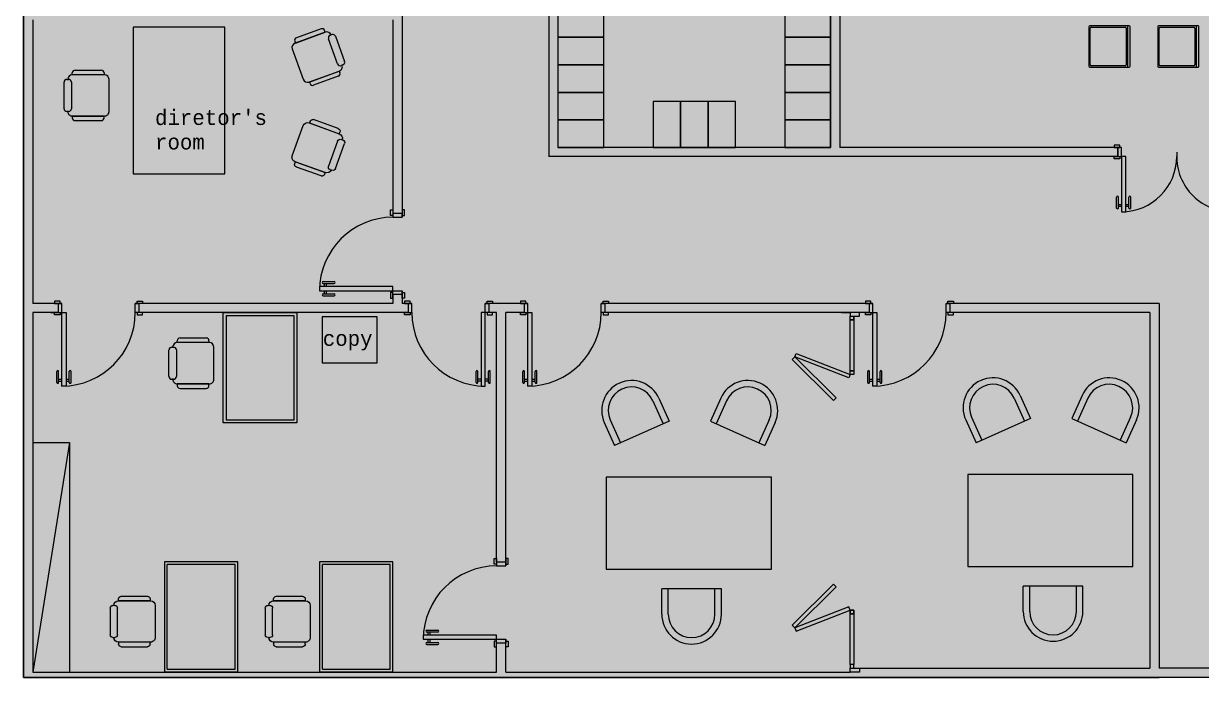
# Model space of a CAD drawing. Header units: millimetres. Extents: x 1.2 to 36.9, y 0.9 to 18.9.
# Drawn here: x 1.2 to 14.04, y 0.92 to 8.05 of the extents above; entities that cross this region are included whole.
import ezdxf

# ---------------------------------------------------------------- set-up
doc = ezdxf.new("R2010")
doc.units = ezdxf.units.MM
doc.linetypes.add('DASHED2', pattern=[9.525, 6.35, -3.175])
doc.layers.add('2', color=252, linetype='Continuous')
doc.layers.add('6', color=175, linetype='Continuous')
doc.layers.add('Doors', color=35, linetype='Continuous', lineweight=5)
doc.layers.add('Wall', color=5, linetype='Continuous', lineweight=18)
doc.styles.add('LUCIDA', font='lucon.TTF')

msp = doc.modelspace()

# ---------------------------------------------------------------- hatches: boundary and pattern name
at = {"true_color": 0xc6c4c3}
msp.add_hatch(color=9, dxfattribs=at).paths.add_polyline_path([(1.202, 18.922), (27.85, 18.922), (27.85, 18.604), (36.623, 18.604), (36.623, 15.461), (36.877, 15.46), (36.877, 7.342), (27.857, 7.342), (27.857, 7.556), (24.757, 7.556), (24.757, 0.922), (1.202, 0.922), (1.202, 18.922)])

# ---------------------------------------------------------------- linework, layer by layer
msp.add_lwpolyline([(1.202, 18.922), (27.85, 18.922), (27.85, 18.604), (36.623, 18.604), (36.623, 15.461), (36.877, 15.46), (36.877, 7.342), (27.857, 7.342), (27.857, 7.556), (24.757, 7.556), (24.757, 0.922), (1.202, 0.922), (1.202, 18.922)], close=True)
at = {"layer": '6'}
for p, q in [((4.446, 7.989), (4.177, 7.892)), ((4.491, 7.953), (4.485, 7.971)), ((12.818, 8.012), (12.818, 7.582)), ((13.258, 8.022), (12.828, 8.022)), ((12.833, 7.597), (12.833, 7.997)), ((12.843, 8.007), (13.213, 8.007)), ((13.223, 7.997), (13.223, 7.597)), ((13.239, 8.022), (13.239, 7.572)), ((13.268, 7.582), (13.268, 8.012)), ((13.568, 8.012), (13.568, 7.582)), ((14.008, 8.022), (13.578, 8.022)), ((13.583, 7.597), (13.583, 7.997)), ((13.593, 8.007), (13.963, 8.007)), ((13.973, 7.997), (13.973, 7.597)), ((13.989, 8.022), (13.989, 7.572)), ((14.018, 7.582), (14.018, 8.012)), ((4.159, 7.854), (4.166, 7.835)), ((4.491, 7.953), (4.162, 7.834)), ((4.166, 7.835), (4.491, 7.953)), ((4.627, 7.608), (4.528, 7.881)), ((4.546, 7.919), (4.565, 7.926)), ((4.555, 7.923), (4.555, 7.923)), ((4.603, 7.908), (4.702, 7.635)), ((4.132, 7.77), (4.251, 7.44)), ((4.684, 7.597), (4.665, 7.59)), ((13.213, 7.587), (12.843, 7.587)), ((13.963, 7.587), (13.593, 7.587)), ((1.734, 7.489), (1.734, 7.509)), ((2.08, 7.489), (1.734, 7.489)), ((2.084, 7.489), (1.734, 7.489)), ((1.764, 7.539), (2.05, 7.539)), ((2.08, 7.509), (2.08, 7.489)), ((4.315, 7.41), (4.645, 7.53)), ((4.319, 7.412), (4.645, 7.53)), ((4.633, 7.472), (4.364, 7.375)), ((4.645, 7.53), (4.651, 7.511)), ((12.828, 7.572), (13.258, 7.572)), ((13.578, 7.572), (14.008, 7.572)), ((1.644, 7.119), (1.644, 7.409)), ((1.674, 7.439), (1.694, 7.439)), ((1.724, 7.409), (1.724, 7.119)), ((2.134, 7.089), (2.134, 7.439)), ((4.326, 7.393), (4.319, 7.412)), ((1.694, 7.089), (1.674, 7.089)), ((1.684, 7.089), (1.684, 7.089)), ((2.08, 7.039), (1.734, 7.039)), ((1.734, 7.039), (2.084, 7.039)), ((1.734, 7.039), (1.734, 7.019)), ((1.764, 6.989), (2.05, 6.989)), ((2.08, 7.019), (2.08, 7.039)), ((4.315, 6.965), (4.645, 6.846)), ((4.326, 6.982), (4.319, 6.964)), ((4.319, 6.964), (4.645, 6.846)), ((4.633, 6.903), (4.364, 7)), ((4.132, 6.606), (4.251, 6.935)), ((4.645, 6.846), (4.651, 6.864)), ((4.627, 6.767), (4.528, 6.494)), ((4.603, 6.467), (4.702, 6.74)), ((4.684, 6.778), (4.665, 6.785)), ((4.159, 6.522), (4.166, 6.54)), ((4.491, 6.423), (4.162, 6.542)), ((4.166, 6.54), (4.491, 6.423)), ((4.446, 6.386), (4.177, 6.483)), ((4.491, 6.423), (4.485, 6.404)), ((4.546, 6.456), (4.565, 6.449)), ((4.555, 6.453), (4.555, 6.453)), ((3.38, 3.697), (3.38, 4.897)), ((3.38, 4.897), (4.18, 4.897)), ((4.18, 4.897), (3.38, 4.897)), ((4.18, 4.897), (4.18, 3.697)), ((3.41, 4.867), (4.15, 4.867)), ((3.41, 4.867), (3.41, 3.727)), ((4.15, 4.867), (4.15, 3.727)), ((2.818, 4.521), (2.838, 4.521)), ((2.878, 4.571), (2.878, 4.591)), ((3.224, 4.571), (2.878, 4.571)), ((3.228, 4.571), (2.878, 4.571)), ((2.908, 4.621), (3.194, 4.621)), ((3.224, 4.591), (3.224, 4.571)), ((3.278, 4.171), (3.278, 4.521)), ((2.788, 4.201), (2.788, 4.491)), ((2.868, 4.491), (2.868, 4.201)), ((2.838, 4.171), (2.818, 4.171)), ((2.828, 4.171), (2.828, 4.171)), ((3.224, 4.121), (2.878, 4.121)), ((2.878, 4.121), (3.228, 4.121)), ((2.878, 4.121), (2.878, 4.101)), ((3.224, 4.101), (3.224, 4.121)), ((2.908, 4.071), (3.194, 4.071)), ((12.068, 3.994), (12.18, 3.743)), ((12.743, 3.994), (12.631, 3.743)), ((8.064, 3.936), (8.176, 3.685)), ((8.128, 3.964), (8.24, 3.713)), ((8.803, 3.964), (8.691, 3.713)), ((8.867, 3.936), (8.755, 3.685)), ((12.004, 3.965), (12.116, 3.714)), ((12.807, 3.965), (12.695, 3.714)), ((4.15, 3.727), (3.41, 3.727)), ((7.598, 3.728), (7.711, 3.477)), ((9.332, 3.728), (9.22, 3.477)), ((11.475, 3.728), (11.587, 3.477)), ((11.538, 3.757), (11.651, 3.506)), ((12.18, 3.743), (11.587, 3.477)), ((12.631, 3.743), (13.224, 3.477)), ((13.273, 3.757), (13.16, 3.506)), ((13.337, 3.728), (13.224, 3.477)), ((4.18, 3.697), (3.38, 3.697)), ((7.534, 3.699), (7.647, 3.448)), ((8.24, 3.713), (7.647, 3.448)), ((8.691, 3.713), (9.284, 3.448)), ((9.396, 3.699), (9.284, 3.448)), ((1.702, 3.481), (1.302, 0.981)), ((1.302, 3.481), (1.702, 3.481)), ((1.702, 3.481), (1.702, 0.981)), ((3.539, 2.181), (2.739, 2.181)), ((2.739, 2.181), (2.739, 0.981)), ((3.509, 2.151), (2.769, 2.151)), ((2.769, 1.011), (2.769, 2.151)), ((3.509, 1.011), (3.509, 2.151)), ((3.539, 0.981), (3.539, 2.181)), ((5.23, 2.181), (4.43, 2.181)), ((4.43, 2.181), (4.43, 0.981)), ((5.2, 2.151), (4.46, 2.151)), ((4.46, 1.011), (4.46, 2.151)), ((5.2, 1.011), (5.2, 2.151)), ((5.23, 0.981), (5.23, 2.181)), ((2.267, 1.807), (2.553, 1.807)), ((3.958, 1.807), (4.244, 1.807)), ((8.161, 1.611), (8.161, 1.886)), ((8.811, 1.886), (8.161, 1.886)), ((8.231, 1.611), (8.231, 1.886)), ((8.741, 1.611), (8.741, 1.886)), ((8.811, 1.611), (8.811, 1.886)), ((12.102, 1.641), (12.102, 1.916)), ((12.752, 1.916), (12.102, 1.916)), ((12.172, 1.641), (12.172, 1.916)), ((12.682, 1.641), (12.682, 1.916)), ((12.752, 1.641), (12.752, 1.916)), ((2.147, 1.677), (2.147, 1.387)), ((2.197, 1.707), (2.177, 1.707)), ((2.187, 1.707), (2.187, 1.707)), ((2.227, 1.387), (2.227, 1.677)), ((2.237, 1.757), (2.237, 1.777)), ((2.583, 1.757), (2.237, 1.757)), ((2.237, 1.757), (2.587, 1.757)), ((2.583, 1.777), (2.583, 1.757)), ((2.637, 1.707), (2.637, 1.357)), ((3.838, 1.677), (3.838, 1.387)), ((3.888, 1.707), (3.868, 1.707)), ((3.878, 1.707), (3.878, 1.707)), ((3.918, 1.387), (3.918, 1.677)), ((3.928, 1.757), (3.928, 1.777)), ((4.274, 1.757), (3.928, 1.757)), ((3.928, 1.757), (4.278, 1.757)), ((4.274, 1.777), (4.274, 1.757)), ((4.328, 1.707), (4.328, 1.357)), ((2.177, 1.357), (2.197, 1.357)), ((2.583, 1.307), (2.237, 1.307)), ((2.587, 1.307), (2.237, 1.307)), ((2.237, 1.307), (2.237, 1.287)), ((2.583, 1.287), (2.583, 1.307)), ((3.868, 1.357), (3.888, 1.357)), ((4.274, 1.307), (3.928, 1.307)), ((4.278, 1.307), (3.928, 1.307)), ((3.928, 1.307), (3.928, 1.287)), ((4.274, 1.287), (4.274, 1.307)), ((2.267, 1.257), (2.553, 1.257)), ((3.958, 1.257), (4.244, 1.257)), ((2.739, 0.981), (3.539, 0.981)), ((3.539, 0.981), (2.739, 0.981)), ((2.769, 1.011), (3.509, 1.011)), ((4.43, 0.981), (5.23, 0.981)), ((5.23, 0.981), (4.43, 0.981)), ((4.46, 1.011), (5.2, 1.011))]:
    msp.add_line(p, q, dxfattribs=at)
for points in [[(7.029, 7.897), (7.529, 7.897), (7.529, 8.197), (7.029, 8.197)], [(9.502, 7.897), (10.002, 7.897), (10.002, 8.197), (9.502, 8.197)], [(2.396, 6.409), (3.396, 6.409), (3.396, 8.009), (2.396, 8.009)], [(7.029, 7.597), (7.529, 7.597), (7.529, 7.897), (7.029, 7.897)], [(9.502, 7.597), (10.002, 7.597), (10.002, 7.897), (9.502, 7.897)], [(7.029, 7.297), (7.529, 7.297), (7.529, 7.597), (7.029, 7.597)], [(9.502, 7.297), (10.002, 7.297), (10.002, 7.597), (9.502, 7.597)], [(7.029, 6.997), (7.529, 6.997), (7.529, 7.297), (7.029, 7.297)], [(8.366, 6.697), (8.366, 7.197), (8.066, 7.197), (8.066, 6.697)], [(8.666, 6.697), (8.666, 7.197), (8.366, 7.197), (8.366, 6.697)], [(8.966, 6.697), (8.966, 7.197), (8.666, 7.197), (8.666, 6.697)], [(9.502, 6.997), (10.002, 6.997), (10.002, 7.297), (9.502, 7.297)], [(7.029, 6.697), (7.529, 6.697), (7.529, 6.997), (7.029, 6.997)], [(9.502, 6.697), (10.002, 6.697), (10.002, 6.997), (9.502, 6.997)], [(4.457, 4.35), (5.057, 4.35), (5.057, 4.85), (4.457, 4.85)], [(10.216, 4.857), (10.256, 4.857), (10.256, 4.817), (10.216, 4.817)], [(10.216, 4.817), (10.256, 4.817), (10.256, 4.264), (10.216, 4.264)], [(10.061, 3.968), (10.033, 3.94), (9.584, 4.386), (9.612, 4.414)], [(10.216, 4.224), (10.202, 4.187), (9.612, 4.414), (9.626, 4.451)], [(10.216, 4.264), (10.256, 4.264), (10.256, 4.224), (10.216, 4.224)], [(9.356, 2.103), (9.356, 3.103), (7.556, 3.103), (7.556, 2.103)], [(13.296, 2.132), (13.296, 3.132), (11.496, 3.132), (11.496, 2.132)], [(10.061, 1.91), (10.033, 1.938), (9.584, 1.493), (9.612, 1.464)], [(10.216, 1.654), (10.202, 1.691), (9.612, 1.464), (9.626, 1.427)], [(10.216, 1.654), (10.256, 1.654), (10.256, 1.614), (10.216, 1.614)], [(10.216, 1.614), (10.256, 1.614), (10.256, 1.654), (10.216, 1.654)], [(10.216, 1.614), (10.256, 1.614), (10.256, 1.061), (10.216, 1.061)], [(10.216, 1.021), (10.256, 1.021), (10.256, 1.061), (10.216, 1.061)]]:
    msp.add_lwpolyline(points, close=True, dxfattribs=at)
msp.add_lwpolyline([(1.352, 4.897), (1.352, 4.897)], dxfattribs=at)
for centre, radius, start, end in [((12.828, 8.012), 0.01, 90, 180), ((12.843, 7.997), 0.01, 90, 180), ((13.213, 7.997), 0.01, 0, 90), ((13.258, 8.012), 0.01, 0, 90), ((13.578, 8.012), 0.01, 90, 180), ((13.593, 7.997), 0.01, 90, 180), ((13.963, 7.997), 0.01, 0, 90), ((14.008, 8.012), 0.01, 0, 90), ((12.828, 7.582), 0.01, 180, 270), ((12.843, 7.597), 0.01, 180, 270), ((13.213, 7.597), 0.01, 270, 0), ((13.258, 7.582), 0.01, 270, 0), ((13.578, 7.582), 0.01, 180, 270), ((13.593, 7.597), 0.01, 180, 270), ((13.963, 7.597), 0.01, 270, 0), ((14.008, 7.582), 0.01, 270, 0), ((7.831, 3.832), 0.325, 24.1039, 204.1039), ((9.1, 3.832), 0.325, 335.8961, 155.8961), ((11.771, 3.861), 0.325, 24.1039, 204.1039), ((11.771, 3.861), 0.255, 24.1039, 204.1039), ((13.04, 3.861), 0.325, 335.8961, 155.8961), ((13.04, 3.861), 0.255, 335.8961, 155.8961), ((7.831, 3.832), 0.255, 24.1039, 204.1039), ((9.1, 3.832), 0.255, 335.8961, 155.8961), ((8.486, 1.611), 0.325, 180, 0), ((8.486, 1.611), 0.255, 180, 0), ((12.427, 1.641), 0.325, 180, 0), ((12.427, 1.641), 0.255, 180, 0)]:
    msp.add_arc(centre, radius, start, end, dxfattribs=at)
for centre, major_axis, start_param, end_param in [((4.456, 7.961), (0.0212, 0.0212), 5.845001, 7.415797), ((4.187, 7.864), (0.0212, 0.0212), 1.132612, 2.703408), ((4.508, 7.906), (0.0354, 0.0354), 5.845001, 7.415797), ((4.556, 7.891), (0.0212, 0.0212), 1.132612, 2.703408), ((4.575, 7.898), (0.0212, 0.0212), 5.845001, 7.415797), ((4.179, 7.787), (0.0354, 0.0354), 1.132612, 2.703408), ((4.655, 7.618), (0.0212, 0.0212), 2.703408, 4.274204), ((4.628, 7.577), (0.0354, 0.0354), 4.274204, 5.845001), ((4.674, 7.625), (0.0212, 0.0212), 4.274204, 5.845001), ((1.734, 7.439), (0.0354, 0.0354), 0.785398, 2.356194), ((1.764, 7.509), (0.0212, 0.0212), 0.785398, 2.356194), ((2.05, 7.509), (-0.0212, 0.0212), 3.926991, 5.497787), ((2.084, 7.439), (0.0354, 0.0354), 5.497787, 7.068583), ((4.623, 7.501), (0.0212, 0.0212), 4.274204, 5.845001), ((1.674, 7.409), (0.0212, 0.0212), 0.785398, 2.356194), ((1.694, 7.409), (-0.0212, 0.0212), 3.926991, 5.497787), ((4.298, 7.457), (0.0354, 0.0354), 2.703408, 4.274204), ((4.354, 7.403), (0.0212, 0.0212), 2.703408, 4.274204), ((1.674, 7.119), (-0.0212, 0.0212), 0.785398, 2.356194), ((1.734, 7.089), (0.0354, 0.0354), 2.356194, 3.926991), ((1.694, 7.119), (0.0212, 0.0212), 3.926991, 5.497787), ((2.084, 7.089), (-0.0354, 0.0354), 2.356194, 3.926991), ((1.764, 7.019), (-0.0212, 0.0212), 0.785398, 2.356194), ((2.05, 7.019), (0.0212, 0.0212), 3.926991, 5.497787), ((2.818, 4.491), (0.0212, 0.0212), 0.785398, 2.356194), ((2.878, 4.521), (0.0354, 0.0354), 0.785398, 2.356194), ((2.838, 4.491), (-0.0212, 0.0212), 3.926991, 5.497787), ((2.908, 4.591), (0.0212, 0.0212), 0.785398, 2.356194), ((3.194, 4.591), (-0.0212, 0.0212), 3.926991, 5.497787), ((3.228, 4.521), (0.0354, 0.0354), 5.497787, 7.068583), ((2.818, 4.201), (-0.0212, 0.0212), 0.785398, 2.356194), ((2.878, 4.171), (0.0354, 0.0354), 2.356194, 3.926991), ((2.838, 4.201), (0.0212, 0.0212), 3.926991, 5.497787), ((3.228, 4.171), (-0.0354, 0.0354), 2.356194, 3.926991), ((2.908, 4.101), (-0.0212, 0.0212), 0.785398, 2.356194), ((3.194, 4.101), (0.0212, 0.0212), 3.926991, 5.497787)]:
    msp.add_ellipse(centre, major_axis=major_axis, ratio=1, start_param=start_param, end_param=end_param, dxfattribs=at)
at = {"layer": '6', "extrusion": (0, 0, -1)}
for centre, major_axis, start_param, end_param in [((4.298, 6.918), (-0.0354, 0.0354), 5.845001, 7.415797), ((4.354, 6.972), (-0.0212, 0.0212), 5.845001, 7.415797), ((4.623, 6.875), (-0.0212, 0.0212), 1.132612, 2.703408), ((4.628, 6.799), (-0.0354, 0.0354), 1.132612, 2.703408), ((4.655, 6.757), (-0.0212, 0.0212), 5.845001, 7.415797), ((4.674, 6.75), (-0.0212, 0.0212), 1.132612, 2.703408), ((4.179, 6.589), (-0.0354, 0.0354), 4.274204, 5.845001), ((4.187, 6.511), (-0.0212, 0.0212), 4.274204, 5.845001), ((4.508, 6.47), (-0.0354, 0.0354), 2.703408, 4.274204), ((4.556, 6.484), (-0.0212, 0.0212), 4.274204, 5.845001), ((4.575, 6.477), (-0.0212, 0.0212), 2.703408, 4.274204), ((4.456, 6.414), (-0.0212, 0.0212), 2.703408, 4.274204), ((2.267, 1.777), (0.0212, 0.0212), 3.926991, 5.497787), ((2.553, 1.777), (-0.0212, 0.0212), 0.785398, 2.356194), ((3.958, 1.777), (0.0212, 0.0212), 3.926991, 5.497787), ((4.244, 1.777), (-0.0212, 0.0212), 0.785398, 2.356194), ((2.177, 1.677), (0.0212, 0.0212), 3.926991, 5.497787), ((2.237, 1.707), (-0.0354, 0.0354), 5.497787, 7.068583), ((2.197, 1.677), (-0.0212, 0.0212), 0.785398, 2.356194), ((2.587, 1.707), (0.0354, 0.0354), -0.785398, 0.785398), ((3.868, 1.677), (0.0212, 0.0212), 3.926991, 5.497787), ((3.928, 1.707), (-0.0354, 0.0354), 5.497787, 7.068583), ((3.888, 1.677), (-0.0212, 0.0212), 0.785398, 2.356194), ((4.278, 1.707), (0.0354, 0.0354), -0.785398, 0.785398), ((2.177, 1.387), (-0.0212, 0.0212), 3.926991, 5.497787), ((2.237, 1.357), (-0.0354, 0.0354), 3.926991, 5.497787), ((2.197, 1.387), (0.0212, 0.0212), 0.785398, 2.356194), ((2.267, 1.287), (-0.0212, 0.0212), 3.926991, 5.497787), ((2.553, 1.287), (0.0212, 0.0212), 0.785398, 2.356194), ((2.587, 1.357), (-0.0354, 0.0354), 2.356194, 3.926991), ((3.868, 1.387), (-0.0212, 0.0212), 3.926991, 5.497787), ((3.928, 1.357), (-0.0354, 0.0354), 3.926991, 5.497787), ((3.888, 1.387), (0.0212, 0.0212), 0.785398, 2.356194), ((3.958, 1.287), (-0.0212, 0.0212), 3.926991, 5.497787), ((4.244, 1.287), (0.0212, 0.0212), 0.785398, 2.356194), ((4.278, 1.357), (-0.0354, 0.0354), 2.356194, 3.926991)]:
    msp.add_ellipse(centre, major_axis=major_axis, ratio=1, start_param=start_param, end_param=end_param, dxfattribs=at)
at = {"layer": 'Doors'}
for p, q in [((13.155, 6.722), (13.095, 6.722)), ((13.095, 6.722), (13.095, 6.697)), ((13.095, 6.697), (13.155, 6.697)), ((13.175, 6.697), (13.135, 6.697)), ((13.135, 6.697), (13.135, 6.597)), ((13.155, 6.697), (13.155, 6.722)), ((13.175, 6.597), (13.175, 6.697)), ((13.095, 6.572), (13.095, 6.597)), ((13.095, 6.597), (13.155, 6.597)), ((13.155, 6.572), (13.095, 6.572)), ((13.135, 6.597), (13.175, 6.597)), ((13.155, 6.597), (13.155, 6.572)), ((13.22, 6.597), (13.175, 6.597)), ((13.175, 6.597), (13.175, 5.997)), ((13.22, 5.997), (13.22, 6.597)), ((13.12, 6.037), (13.12, 6.157)), ((13.14, 6.037), (13.14, 6.157)), ((13.175, 6.072), (13.14, 6.072)), ((13.175, 6.052), (13.14, 6.052)), ((13.255, 6.072), (13.22, 6.072)), ((13.255, 6.052), (13.22, 6.052)), ((13.255, 6.037), (13.255, 6.157)), ((13.275, 6.037), (13.275, 6.157)), ((5.204, 5.956), (5.204, 6.016)), ((5.204, 6.016), (5.229, 6.016)), ((5.229, 5.956), (5.204, 5.956)), ((5.229, 6.016), (5.229, 5.956)), ((5.229, 5.976), (5.229, 5.936)), ((5.329, 5.976), (5.229, 5.976)), ((5.229, 5.936), (5.329, 5.936)), ((5.354, 6.016), (5.329, 6.016)), ((5.329, 6.016), (5.329, 5.956)), ((5.329, 5.976), (5.329, 5.936)), ((5.329, 5.936), (5.329, 5.976)), ((5.329, 5.956), (5.354, 5.956)), ((5.354, 5.956), (5.354, 6.016)), ((13.175, 5.997), (13.22, 5.997)), ((4.429, 5.181), (4.429, 5.136)), ((5.229, 5.181), (4.429, 5.181)), ((4.469, 5.236), (4.589, 5.236)), ((4.469, 5.216), (4.589, 5.216)), ((4.484, 5.181), (4.484, 5.216)), ((4.504, 5.181), (4.504, 5.216)), ((5.229, 5.136), (5.229, 5.181)), ((1.6, 5.022), (1.54, 5.022)), ((1.54, 5.022), (1.54, 4.997)), ((1.6, 4.997), (1.6, 5.022)), ((2.44, 5.022), (2.5, 5.022)), ((2.44, 4.997), (2.44, 5.022)), ((2.5, 5.022), (2.5, 4.997)), ((4.429, 5.136), (5.229, 5.136)), ((4.469, 5.101), (4.589, 5.101)), ((4.469, 5.081), (4.589, 5.081)), ((4.484, 5.101), (4.484, 5.136)), ((4.504, 5.101), (4.504, 5.136)), ((5.204, 5.116), (5.204, 5.056)), ((5.229, 5.116), (5.204, 5.116)), ((5.204, 5.056), (5.229, 5.056)), ((5.229, 5.096), (5.229, 5.136)), ((5.229, 5.136), (5.329, 5.136)), ((5.229, 5.056), (5.229, 5.116)), ((5.329, 5.096), (5.229, 5.096)), ((5.329, 5.096), (5.329, 5.136)), ((5.329, 5.136), (5.329, 5.096)), ((5.329, 5.056), (5.329, 5.116)), ((5.329, 5.116), (5.354, 5.116)), ((5.354, 5.056), (5.329, 5.056)), ((5.354, 5.116), (5.354, 5.056)), ((5.416, 5.022), (5.356, 5.022)), ((5.356, 5.022), (5.356, 4.997)), ((5.416, 4.997), (5.416, 5.022)), ((6.256, 5.022), (6.316, 5.022)), ((6.256, 4.997), (6.256, 5.022)), ((6.316, 5.022), (6.316, 4.997)), ((6.68, 5.022), (6.62, 5.022)), ((6.62, 5.022), (6.62, 4.997)), ((6.68, 4.997), (6.68, 5.022)), ((7.52, 5.022), (7.58, 5.022)), ((7.52, 4.997), (7.52, 5.022)), ((7.58, 5.022), (7.58, 4.997)), ((10.441, 5.022), (10.381, 5.022)), ((10.381, 5.022), (10.381, 4.997)), ((10.441, 4.997), (10.441, 5.022)), ((11.281, 5.022), (11.341, 5.022)), ((11.281, 4.997), (11.281, 5.022)), ((11.341, 5.022), (11.341, 4.997)), ((1.54, 4.997), (1.6, 4.997)), ((1.54, 4.872), (1.54, 4.897)), ((1.54, 4.897), (1.6, 4.897)), ((1.58, 4.997), (1.62, 4.997)), ((1.62, 4.997), (1.58, 4.997)), ((1.58, 4.997), (1.58, 4.897)), ((1.58, 4.897), (1.62, 4.897)), ((1.6, 4.897), (1.6, 4.872)), ((1.62, 4.897), (1.62, 4.997)), ((1.62, 4.097), (1.62, 4.897)), ((1.62, 4.897), (1.665, 4.897)), ((1.665, 4.897), (1.665, 4.097)), ((2.46, 4.997), (2.42, 4.997)), ((2.42, 4.897), (2.42, 4.997)), ((2.42, 4.997), (2.46, 4.997)), ((2.46, 4.897), (2.42, 4.897)), ((2.5, 4.997), (2.44, 4.997)), ((2.5, 4.897), (2.44, 4.897)), ((2.44, 4.897), (2.44, 4.872)), ((2.46, 4.997), (2.46, 4.897)), ((2.5, 4.872), (2.5, 4.897)), ((5.356, 4.997), (5.416, 4.997)), ((5.356, 4.872), (5.356, 4.897)), ((5.356, 4.897), (5.416, 4.897)), ((5.396, 4.997), (5.436, 4.997)), ((5.436, 4.997), (5.396, 4.997)), ((5.396, 4.997), (5.396, 4.897)), ((5.396, 4.897), (5.436, 4.897)), ((5.416, 4.897), (5.416, 4.872)), ((5.436, 4.897), (5.436, 4.997)), ((6.236, 4.897), (6.191, 4.897)), ((6.191, 4.897), (6.191, 4.097)), ((6.276, 4.997), (6.236, 4.997)), ((6.236, 4.897), (6.236, 4.997)), ((6.236, 4.997), (6.276, 4.997)), ((6.276, 4.897), (6.236, 4.897)), ((6.236, 4.097), (6.236, 4.897)), ((6.316, 4.997), (6.256, 4.997)), ((6.316, 4.897), (6.256, 4.897)), ((6.256, 4.897), (6.256, 4.872)), ((6.276, 4.997), (6.276, 4.897)), ((6.316, 4.872), (6.316, 4.897)), ((6.62, 4.997), (6.68, 4.997)), ((6.62, 4.872), (6.62, 4.897)), ((6.62, 4.897), (6.68, 4.897)), ((6.66, 4.997), (6.7, 4.997)), ((6.7, 4.997), (6.66, 4.997)), ((6.66, 4.997), (6.66, 4.897)), ((6.66, 4.897), (6.7, 4.897)), ((6.68, 4.897), (6.68, 4.872)), ((6.7, 4.897), (6.7, 4.997)), ((6.7, 4.097), (6.7, 4.897)), ((6.7, 4.897), (6.745, 4.897)), ((6.745, 4.897), (6.745, 4.097)), ((7.54, 4.997), (7.5, 4.997)), ((7.5, 4.897), (7.5, 4.997)), ((7.5, 4.997), (7.54, 4.997)), ((7.54, 4.897), (7.5, 4.897)), ((7.58, 4.997), (7.52, 4.997)), ((7.58, 4.897), (7.52, 4.897)), ((7.52, 4.897), (7.52, 4.872)), ((7.54, 4.997), (7.54, 4.897)), ((7.58, 4.872), (7.58, 4.897)), ((10.381, 4.997), (10.441, 4.997)), ((10.381, 4.872), (10.381, 4.897)), ((10.381, 4.897), (10.441, 4.897)), ((10.421, 4.997), (10.461, 4.997)), ((10.461, 4.997), (10.421, 4.997)), ((10.421, 4.997), (10.421, 4.897)), ((10.421, 4.897), (10.461, 4.897)), ((10.441, 4.897), (10.441, 4.872)), ((10.461, 4.897), (10.461, 4.997)), ((10.461, 4.097), (10.461, 4.897)), ((10.461, 4.897), (10.506, 4.897)), ((10.506, 4.897), (10.506, 4.097)), ((11.301, 4.997), (11.261, 4.997)), ((11.261, 4.897), (11.261, 4.997)), ((11.261, 4.997), (11.301, 4.997)), ((11.301, 4.897), (11.261, 4.897)), ((11.341, 4.997), (11.281, 4.997)), ((11.341, 4.897), (11.281, 4.897)), ((11.281, 4.897), (11.281, 4.872)), ((11.301, 4.997), (11.301, 4.897)), ((11.341, 4.872), (11.341, 4.897)), ((1.6, 4.872), (1.54, 4.872)), ((2.44, 4.872), (2.5, 4.872)), ((5.416, 4.872), (5.356, 4.872)), ((6.256, 4.872), (6.316, 4.872)), ((6.68, 4.872), (6.62, 4.872)), ((7.52, 4.872), (7.58, 4.872)), ((10.216, 4.817), (10.216, 4.857)), ((10.256, 4.817), (10.256, 4.857)), ((10.441, 4.872), (10.381, 4.872)), ((11.281, 4.872), (11.341, 4.872)), ((1.565, 4.137), (1.565, 4.257)), ((1.585, 4.137), (1.585, 4.257)), ((1.7, 4.137), (1.7, 4.257)), ((1.72, 4.137), (1.72, 4.257)), ((6.136, 4.137), (6.136, 4.257)), ((6.156, 4.137), (6.156, 4.257)), ((6.271, 4.137), (6.271, 4.257)), ((6.291, 4.137), (6.291, 4.257)), ((6.645, 4.137), (6.645, 4.257)), ((6.665, 4.137), (6.665, 4.257)), ((6.78, 4.137), (6.78, 4.257)), ((6.8, 4.137), (6.8, 4.257)), ((10.406, 4.137), (10.406, 4.257)), ((10.426, 4.137), (10.426, 4.257)), ((10.541, 4.137), (10.541, 4.257)), ((10.561, 4.137), (10.561, 4.257)), ((1.585, 4.172), (1.62, 4.172)), ((1.585, 4.152), (1.62, 4.152)), ((1.665, 4.172), (1.7, 4.172)), ((1.665, 4.152), (1.7, 4.152)), ((6.191, 4.172), (6.156, 4.172)), ((6.191, 4.152), (6.156, 4.152)), ((6.271, 4.172), (6.236, 4.172)), ((6.271, 4.152), (6.236, 4.152)), ((6.665, 4.172), (6.7, 4.172)), ((6.665, 4.152), (6.7, 4.152)), ((6.745, 4.172), (6.78, 4.172)), ((6.745, 4.152), (6.78, 4.152)), ((10.426, 4.172), (10.461, 4.172)), ((10.426, 4.152), (10.461, 4.152)), ((10.506, 4.172), (10.541, 4.172)), ((10.506, 4.152), (10.541, 4.152)), ((1.665, 4.097), (1.62, 4.097)), ((6.191, 4.097), (6.236, 4.097)), ((6.745, 4.097), (6.7, 4.097)), ((10.506, 4.097), (10.461, 4.097)), ((6.335, 2.157), (6.335, 2.217)), ((6.335, 2.217), (6.36, 2.217)), ((6.36, 2.217), (6.36, 2.157)), ((6.485, 2.217), (6.46, 2.217)), ((6.46, 2.217), (6.46, 2.157)), ((6.485, 2.157), (6.485, 2.217)), ((6.36, 2.157), (6.335, 2.157)), ((6.36, 2.177), (6.36, 2.137)), ((6.46, 2.177), (6.36, 2.177)), ((6.36, 2.137), (6.46, 2.137)), ((6.46, 2.177), (6.46, 2.137)), ((6.46, 2.137), (6.46, 2.177)), ((6.46, 2.157), (6.485, 2.157)), ((5.6, 1.437), (5.72, 1.437)), ((5.6, 1.417), (5.72, 1.417)), ((5.615, 1.382), (5.615, 1.417)), ((5.635, 1.382), (5.635, 1.417)), ((5.56, 1.382), (5.56, 1.337)), ((6.36, 1.382), (5.56, 1.382)), ((5.56, 1.337), (6.36, 1.337)), ((5.6, 1.302), (5.72, 1.302)), ((5.615, 1.302), (5.615, 1.337)), ((5.635, 1.302), (5.635, 1.337)), ((6.335, 1.317), (6.335, 1.257)), ((6.36, 1.317), (6.335, 1.317)), ((6.36, 1.337), (6.36, 1.382)), ((6.36, 1.297), (6.36, 1.337)), ((6.36, 1.337), (6.46, 1.337)), ((6.36, 1.257), (6.36, 1.317)), ((6.46, 1.297), (6.36, 1.297)), ((6.46, 1.297), (6.46, 1.337)), ((6.46, 1.337), (6.46, 1.297)), ((6.46, 1.257), (6.46, 1.317)), ((6.46, 1.317), (6.485, 1.317)), ((6.485, 1.317), (6.485, 1.257)), ((5.6, 1.282), (5.72, 1.282)), ((6.335, 1.257), (6.36, 1.257)), ((6.485, 1.257), (6.46, 1.257))]:
    msp.add_line(p, q, dxfattribs=at)
for points in [[(10.216, 4.897), (10.216, 4.857), (10.316, 4.857), (10.316, 4.897)], [(10.216, 0.981), (10.216, 1.021), (10.316, 1.021), (10.316, 0.981)]]:
    msp.add_lwpolyline(points, close=True, dxfattribs=at)
at = {"layer": 'Doors', "linetype": 'DASHED2', "ltscale": 1500}
for centre, radius, start, end in [((13.175, 6.597), 0.6, 270, 0), ((14.375, 6.597), 0.6, 175.2198, 270), ((5.229, 5.136), 0.8, 90, 180), ((1.62, 4.897), 0.8, 270, 0), ((6.236, 4.897), 0.8, 180, 270), ((6.7, 4.897), 0.8, 270, 0), ((10.461, 4.897), 0.8, 270, 0), ((6.36, 1.337), 0.8, 90, 180)]:
    msp.add_arc(centre, radius, start, end, dxfattribs=at)
at = {"layer": 'Doors'}
for centre, start, end in [((13.13, 6.157), 0, 180), ((13.265, 6.157), 0, 180), ((13.13, 6.037), 180, 0), ((13.265, 6.037), 180, 0), ((4.469, 5.226), 90, 270), ((4.589, 5.226), 270, 90), ((4.469, 5.091), 90, 270), ((4.589, 5.091), 270, 90), ((1.575, 4.257), 0, 180), ((1.71, 4.257), 0, 180), ((6.146, 4.257), 0, 180), ((6.281, 4.257), 0, 180), ((6.655, 4.257), 0, 180), ((6.79, 4.257), 0, 180), ((10.416, 4.257), 0, 180), ((10.551, 4.257), 0, 180), ((1.575, 4.137), 180, 0), ((1.71, 4.137), 180, 0), ((6.146, 4.137), 180, 0), ((6.281, 4.137), 180, 0), ((6.655, 4.137), 180, 0), ((6.79, 4.137), 180, 0), ((10.416, 4.137), 180, 0), ((10.551, 4.137), 180, 0), ((5.6, 1.427), 90, 270), ((5.72, 1.427), 270, 90), ((5.6, 1.292), 90, 270), ((5.72, 1.292), 270, 90)]:
    msp.add_arc(centre, 0.01, start, end, dxfattribs=at)
at = {"layer": 'Wall', "linetype": 'Continuous'}
for p, q in [((1.202, 18.922), (1.202, 0.922)), ((6.929, 13.497), (6.929, 6.597)), ((7.029, 13.397), (7.029, 6.697)), ((10.002, 13.397), (10.002, 6.697)), ((10.102, 13.397), (10.102, 6.697)), ((5.329, 8.386), (5.329, 5.976)), ((1.302, 8.086), (1.302, 4.997)), ((5.229, 8.086), (5.229, 5.976)), ((10.002, 6.697), (7.029, 6.697)), ((11.852, 6.697), (10.102, 6.697)), ((13.135, 6.697), (10.452, 6.697)), ((13.135, 6.597), (13.135, 6.697)), ((13.135, 6.597), (6.929, 6.597)), ((5.329, 5.976), (5.229, 5.976)), ((5.329, 5.096), (5.229, 5.096)), ((5.229, 5.096), (5.229, 4.997)), ((5.329, 5.096), (5.329, 4.997)), ((1.58, 4.997), (1.302, 4.997)), ((1.58, 4.897), (1.302, 4.897)), ((1.302, 4.897), (1.302, 0.981)), ((1.5, 4.897), (1.575, 4.897)), ((1.5, 4.897), (1.6, 4.897)), ((1.58, 4.997), (1.58, 4.897)), ((2.46, 4.997), (2.46, 4.897)), ((5.229, 4.997), (2.46, 4.997)), ((5.396, 4.897), (2.46, 4.897)), ((5.396, 4.997), (5.329, 4.997)), ((5.396, 4.997), (5.396, 4.897)), ((6.276, 4.997), (6.276, 4.897)), ((6.66, 4.997), (6.276, 4.997)), ((6.36, 4.897), (6.276, 4.897)), ((6.36, 2.177), (6.36, 4.897)), ((6.66, 4.897), (6.46, 4.897)), ((6.46, 2.177), (6.46, 4.897)), ((6.66, 4.997), (6.66, 4.897)), ((7.54, 4.997), (7.54, 4.897)), ((10.421, 4.997), (7.54, 4.997)), ((10.421, 4.897), (7.54, 4.897)), ((10.121, 4.897), (10.221, 4.897)), ((10.121, 4.897), (10.221, 4.897)), ((10.421, 4.997), (10.421, 4.897)), ((11.301, 4.997), (11.301, 4.897)), ((13.583, 4.997), (11.301, 4.997)), ((13.483, 4.897), (11.301, 4.897)), ((13.483, 4.897), (13.483, 1.022)), ((13.583, 4.997), (13.583, 1.022)), ((6.46, 2.177), (6.36, 2.177)), ((6.36, 0.981), (6.36, 1.297)), ((6.46, 1.297), (6.36, 1.297)), ((6.46, 0.981), (6.46, 1.297)), ((1.202, 0.922), (13.583, 0.922)), ((1.302, 0.981), (6.36, 0.981)), ((6.46, 0.981), (10.216, 0.981)), ((10.216, 1.022), (13.483, 1.022)), ((18.952, 1.022), (13.583, 1.022)), ((18.952, 0.922), (13.583, 0.922))]:
    msp.add_line(p, q, dxfattribs=at)

# ---------------------------------------------------------------- texts
at = {"layer": '2', "char_height": 0.16, "width": 0.94602, "attachment_point": 1, "style": 'LUCIDA'}
for s, insert in [("diretor's room", (2.636, 7.102)), ('copy', (4.465, 4.695))]:
    msp.add_mtext(s, dxfattribs=dict(at, insert=insert))

doc.saveas('drawing.dxf')
